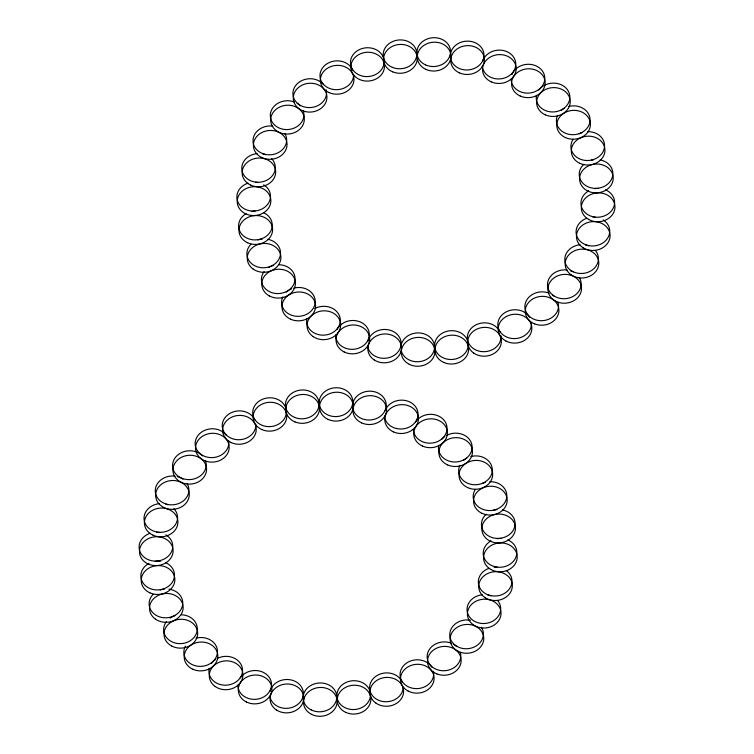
<?xml version="1.0" encoding="UTF-8"?>
<svg xmlns="http://www.w3.org/2000/svg" width="754" height="754" viewBox="0 0 754 754"><rect width="100%" height="100%" fill="white"/><g stroke="black" fill="none" stroke-linecap="round" stroke-linejoin="round"><path stroke-width="1.13" d="M279.121 264.739A16.842 14.411 -4.7 0 1 294.607 282.062A16.842 14.411 -4.7 0 1 271.61 292.571A16.842 14.411 -4.7 0 1 264.117 271.591M268.707 267.463A16.842 14.411 -4.7 0 1 273.674 265.37M319.159 402.787A16.842 14.411 -4.7 0 1 343.815 389.224A16.842 14.411 -4.7 0 1 345.275 413.984A16.842 14.411 -4.7 0 1 319.206 403.72M370.497 694.509A16.842 14.411 -4.7 0 1 345.841 708.081A16.842 14.411 -4.7 0 1 344.38 683.322A16.842 14.411 -4.7 0 1 370.45 693.576M489.846 481.712A16.842 14.411 -4.7 0 1 506.594 498.158A16.842 14.411 -4.7 0 1 484.37 509.855A16.842 14.411 -4.7 0 1 475.34 489.346M482.419 483.418A16.842 14.411 -4.7 0 1 485.501 482.334M482.635 61.404A16.842 14.411 -4.7 0 1 509.27 52.903A16.842 14.411 -4.7 0 1 506.999 77.031A16.842 14.411 -4.7 0 1 482.192 66.098M240.29 677.846A16.842 14.411 -4.7 0 1 267.802 675.593A16.842 14.411 -4.7 0 1 260.205 698.468A16.842 14.411 -4.7 0 1 237.896 685.075M168.924 589.138A16.842 14.411 -4.7 0 1 181.742 608.026A16.842 14.411 -4.7 0 1 157.482 616.046A16.842 14.411 -4.7 0 1 153.09 594.369M160.244 589.948A16.842 14.411 -4.7 0 1 164.532 589.053M544.369 85.362A16.842 14.411 -4.7 0 1 569.119 92.902A16.842 14.411 -4.7 0 1 554.077 111.903A16.842 14.411 -4.7 0 1 536.48 95.334M538.884 90.046A16.842 14.411 -4.7 0 1 543.455 85.89M165.927 534.859A16.842 14.411 -4.7 0 1 167.237 557.102A16.842 14.411 -4.7 0 1 141.488 554.426A16.842 14.411 -4.7 0 1 150.225 533.229M156.719 532.249A16.842 14.411 -4.7 0 1 159.98 532.588M468.234 345.407A16.842 14.411 -4.7 0 1 451.721 359.507A16.842 14.411 -4.7 0 1 434.653 346.661M434.596 345.718A16.842 14.411 -4.7 0 1 448.932 330.883A16.842 14.411 -4.7 0 1 467.603 340.761M195.993 638.195A16.842 14.411 -4.7 0 1 217.463 651.013A16.842 14.411 -4.7 0 1 197.294 666.159A16.842 14.411 -4.7 0 1 185.418 646.14M181.375 614.783A16.842 14.411 -4.7 0 1 196.851 632.106A16.842 14.411 -4.7 0 1 173.854 642.615A16.842 14.411 -4.7 0 1 166.361 621.635M170.055 618.091A16.842 14.411 -4.7 0 1 174.871 615.716M173.91 508.696A16.786 14.364 -4.7 0 1 168.472 530.543A16.786 14.364 -4.7 0 1 144.664 522.258A16.786 14.364 -4.7 0 1 159.396 503.644M165.889 504.134A16.786 14.364 -4.7 0 1 167.944 504.775M460.213 652.229A16.842 14.411 -4.7 0 1 444.332 670.74A16.842 14.411 -4.7 0 1 427.527 653.567A16.842 14.411 -4.7 0 1 451.401 643.228M453.314 644.133A16.842 14.411 -4.7 0 1 456.613 646.536M271.666 158.651A16.786 14.364 -4.7 0 1 266.228 180.498A16.786 14.364 -4.7 0 1 242.42 172.214A16.786 14.364 -4.7 0 1 257.152 153.599M262.59 153.854A16.786 14.364 -4.7 0 1 265.691 154.74M507.772 539.883A16.842 14.411 -4.7 0 1 513.389 561.325A16.842 14.411 -4.7 0 1 487.621 562.889A16.842 14.411 -4.7 0 1 490.958 540.901M497.075 538.724A16.842 14.411 -4.7 0 1 501.467 538.46M337.038 329.498A16.842 14.411 -4.7 0 1 364.578 324.625A16.842 14.411 -4.7 0 1 358.64 348.197A16.842 14.411 -4.7 0 1 335.643 335.03M367.792 341.411A16.842 14.411 -4.7 0 1 393.974 331.873A16.842 14.411 -4.7 0 1 393.004 356.039A16.842 14.411 -4.7 0 1 367.603 346.114M352.57 406.227A16.842 14.411 -4.7 0 1 376.896 392.523A16.842 14.411 -4.7 0 1 379.29 417.047A16.842 14.411 -4.7 0 1 352.749 408.103M511.938 74.674A16.842 14.411 -4.7 0 1 539.119 67.653A16.842 14.411 -4.7 0 1 535.029 91.649A16.842 14.411 -4.7 0 1 511.146 79.34M450.317 56.182A16.842 14.411 -4.7 0 1 474.982 42.62A16.842 14.411 -4.7 0 1 476.443 67.379A16.842 14.411 -4.7 0 1 450.374 57.116M286.35 412.523A16.842 14.411 -4.7 0 1 262.034 425.284A16.842 14.411 -4.7 0 1 258.763 401.364A16.842 14.411 -4.7 0 1 285.709 407.876M284.795 133.439A16.842 14.411 -4.7 0 1 274.126 154.231A16.842 14.411 -4.7 0 1 253.014 141.318A16.842 14.411 -4.7 0 1 272.825 126.116M400.883 347.311A16.842 14.411 -4.7 0 1 425.228 334.258A16.842 14.411 -4.7 0 1 428.178 358.395A16.842 14.411 -4.7 0 1 401.335 351.053M293.749 288.151A16.842 14.411 -4.7 0 1 315.191 300.658A16.842 14.411 -4.7 0 1 295.766 316.218A16.842 14.411 -4.7 0 1 282.731 296.972M286.284 292.156A16.842 14.411 -4.7 0 1 288.801 290.271M289.724 289.743A16.842 14.411 -4.7 0 1 291.675 288.829M603.247 219.942A16.842 14.411 -4.7 0 1 604.18 242.006A16.842 14.411 -4.7 0 1 578.638 239.527A16.842 14.411 -4.7 0 1 586.574 218.321M593.03 217.124A16.842 14.411 -4.7 0 1 595.226 217.218M303.297 110.81A16.842 14.411 -4.7 0 1 287.783 129.547A16.842 14.411 -4.7 0 1 270.629 112.638A16.842 14.411 -4.7 0 1 294.296 101.941M297.123 103.326A16.842 14.411 -4.7 0 1 300.29 105.871M500.929 335.662A16.842 14.411 -4.7 0 1 478.394 350.949A16.842 14.411 -4.7 0 1 472.258 327.33A16.842 14.411 -4.7 0 1 499.977 332.005M403.22 687.591A16.842 14.411 -4.7 0 1 379.281 700.541A16.842 14.411 -4.7 0 1 375.04 676.932A16.842 14.411 -4.7 0 1 402.221 682.05M255.879 424.691A16.842 14.411 -4.7 0 1 233.57 439.073A16.842 14.411 -4.7 0 1 225.964 416.528A16.842 14.411 -4.7 0 1 253.476 417.565M254.004 418.376A16.842 14.411 -4.7 0 1 254.89 420.091M433.541 671.72A16.842 14.411 -4.7 0 1 414.248 688.515A16.842 14.411 -4.7 0 1 401.835 668.101A16.842 14.411 -4.7 0 1 428.592 663.595M429.356 664.255A16.842 14.411 -4.7 0 1 431.863 667.29M217.095 658.581A16.842 14.411 -4.7 0 1 241.808 666.197A16.842 14.411 -4.7 0 1 226.69 685.16A16.842 14.411 -4.7 0 1 209.169 668.525M211.591 663.247A16.842 14.411 -4.7 0 1 215.286 659.684M587.602 131.667A16.842 14.411 -4.7 0 1 604.34 148.114A16.842 14.411 -4.7 0 1 582.116 159.81A16.842 14.411 -4.7 0 1 573.097 139.302M579.204 133.844A16.842 14.411 -4.7 0 1 582.201 132.591M502.343 509.911A16.842 14.411 -4.7 0 1 513.653 529.525A16.842 14.411 -4.7 0 1 488.875 536.169A16.842 14.411 -4.7 0 1 486.16 514.247M493.634 510.241A16.842 14.411 -4.7 0 1 496.877 509.657M481.457 627.281A16.842 14.411 -4.7 0 1 470.666 648.242A16.842 14.411 -4.7 0 1 449.742 634.793A16.842 14.411 -4.7 0 1 470.477 620.231M353.626 74.646A16.842 14.411 -4.7 0 1 330.299 88.718A16.842 14.411 -4.7 0 1 325.21 65.07A16.842 14.411 -4.7 0 1 352.636 70.047M270.036 691.456A16.842 14.411 -4.7 0 1 296.218 681.918A16.842 14.411 -4.7 0 1 295.248 706.083A16.842 14.411 -4.7 0 1 269.847 696.159M314.842 308.537A16.842 14.411 -4.7 0 1 339.564 316.152A16.842 14.411 -4.7 0 1 324.446 335.115A16.842 14.411 -4.7 0 1 306.916 318.48M263.674 184.815A16.842 14.411 -4.7 0 1 264.993 207.058A16.842 14.411 -4.7 0 1 239.244 204.381A16.842 14.411 -4.7 0 1 247.981 183.184M255.568 182.261A16.842 14.411 -4.7 0 1 257.736 182.543M263.57 212.694A16.842 14.411 -4.7 0 1 268.726 234.023A16.842 14.411 -4.7 0 1 243.203 235.682A16.842 14.411 -4.7 0 1 245.813 213.844M251.827 211.469A16.842 14.411 -4.7 0 1 255.116 211.073M470.835 456.566A16.842 14.411 -4.7 0 1 492.277 469.073A16.842 14.411 -4.7 0 1 472.852 484.634A16.842 14.411 -4.7 0 1 459.817 465.397M463.361 460.581A16.842 14.411 -4.7 0 1 466.801 458.159M165.814 562.729A16.842 14.411 -4.7 0 1 170.743 584.312A16.842 14.411 -4.7 0 1 144.966 585.274A16.842 14.411 -4.7 0 1 148.981 563.361M155.164 561.325A16.842 14.411 -4.7 0 1 160.649 561.268M605.528 189.838A16.842 14.411 -4.7 0 1 611.136 211.29A16.842 14.411 -4.7 0 1 585.377 212.845A16.842 14.411 -4.7 0 1 588.704 190.856M594.831 188.679A16.842 14.411 -4.7 0 1 598.12 188.387M187.039 483.484A16.842 14.411 -4.7 0 1 176.379 504.275A16.842 14.411 -4.7 0 1 155.267 491.363A16.842 14.411 -4.7 0 1 175.079 476.16M177.199 476.566A16.842 14.411 -4.7 0 1 182.958 479.176M568.582 106.521A16.842 14.411 -4.7 0 1 590.033 119.028A16.842 14.411 -4.7 0 1 570.599 134.589A16.842 14.411 -4.7 0 1 557.564 115.353M561.117 110.536A16.842 14.411 -4.7 0 1 564.558 108.114M600.099 159.876A16.842 14.411 -4.7 0 1 611.409 179.48A16.842 14.411 -4.7 0 1 586.621 186.125A16.842 14.411 -4.7 0 1 583.916 164.212M591.381 160.197A16.842 14.411 -4.7 0 1 593.539 159.744M531.419 322.618A16.842 14.411 -4.7 0 1 509.497 338.018A16.842 14.411 -4.7 0 1 501.806 315.125A16.842 14.411 -4.7 0 1 529.61 317.246M557.969 302.184A16.842 14.411 -4.7 0 1 542.079 320.695A16.842 14.411 -4.7 0 1 525.274 303.523A16.842 14.411 -4.7 0 1 549.157 293.183M552.814 295.191A16.842 14.411 -4.7 0 1 554.369 296.492M205.55 460.854A16.842 14.411 -4.7 0 1 187.473 479.563A16.842 14.411 -4.7 0 1 174.645 458.526A16.842 14.411 -4.7 0 1 202.534 455.916M267.755 239.263A16.842 14.411 -4.7 0 1 279.234 258.575A16.842 14.411 -4.7 0 1 254.918 265.851A16.842 14.411 -4.7 0 1 250.846 244.324M258 239.904A16.842 14.411 -4.7 0 1 262.288 239.009M228.622 440.704A16.842 14.411 -4.7 0 1 207.916 457.292A16.842 14.411 -4.7 0 1 198.443 434.926A16.842 14.411 -4.7 0 1 226.407 435.454M446.622 435.407A16.842 14.411 -4.7 0 1 471.363 442.947A16.842 14.411 -4.7 0 1 456.33 461.948A16.842 14.411 -4.7 0 1 438.734 445.378M441.759 439.299A16.842 14.411 -4.7 0 1 444.813 436.519M595.34 250.422A16.842 14.411 -4.7 0 1 588.808 271.949A16.842 14.411 -4.7 0 1 565.377 263.231A16.842 14.411 -4.7 0 1 580.052 244.739M585.509 244.946A16.842 14.411 -4.7 0 1 588.638 245.804M385.181 410.544A16.842 14.411 -4.7 0 1 412.08 403.324A16.842 14.411 -4.7 0 1 408.922 427.226A16.842 14.411 -4.7 0 1 384.436 416.142M418.102 419.007A16.842 14.411 -4.7 0 1 444.643 421.005A16.842 14.411 -4.7 0 1 434.869 442.513A16.842 14.411 -4.7 0 1 413.39 429.375M415.492 422.089A16.842 14.411 -4.7 0 1 417.367 419.714M506.339 570.571A16.842 14.411 -4.7 0 1 505.877 592.474A16.842 14.411 -4.7 0 1 480.694 589.308A16.842 14.411 -4.7 0 1 488.828 568.365M494.172 567.215A16.842 14.411 -4.7 0 1 497.47 567.262M497.593 600.467A16.842 14.411 -4.7 0 1 491.052 621.993A16.842 14.411 -4.7 0 1 467.621 613.275A16.842 14.411 -4.7 0 1 482.296 594.783M487.763 594.991A16.842 14.411 -4.7 0 1 490.882 595.849M579.204 277.236A16.842 14.411 -4.7 0 1 568.78 298.113A16.842 14.411 -4.7 0 1 547.508 285.38A16.842 14.411 -4.7 0 1 567.149 270.017M570.326 270.695A16.842 14.411 -4.7 0 1 573.285 271.892M326.18 89.735A16.842 14.411 -4.7 0 1 306.746 107.426A16.842 14.411 -4.7 0 1 295.568 85.673A16.842 14.411 -4.7 0 1 323.56 84.636M384.116 61.536A16.842 14.411 -4.7 0 1 359.781 75.24A16.842 14.411 -4.7 0 1 357.387 50.716A16.842 14.411 -4.7 0 1 383.927 59.66M311.148 709.863A16.842 14.411 -4.7 0 0 336.774 697.384A16.842 14.411 -4.7 0 0 311.93 684.868A16.842 14.411 -4.7 0 0 311.148 709.863M425.586 64.91A16.842 14.411 -4.7 0 0 450.562 51.489A16.842 14.411 -4.7 0 0 425.058 39.943A16.842 14.411 -4.7 0 0 425.586 64.91M294.578 417.386A16.842 14.411 -4.7 0 0 319.074 403.315A16.842 14.411 -4.7 0 0 293.146 392.466A16.842 14.411 -4.7 0 0 294.578 417.386M392.325 67.351A16.842 14.411 -4.7 0 0 416.83 53.27A16.842 14.411 -4.7 0 0 390.892 42.422A16.842 14.411 -4.7 0 0 392.325 67.351M269.395 295.945A16.842 14.411 -4.7 0 0 295.389 284.07A16.842 14.411 -4.7 0 0 270.969 270.959A16.842 14.411 -4.7 0 0 269.395 295.945M328.197 419.45A16.842 14.411 -4.7 0 0 353.183 406.029A16.842 14.411 -4.7 0 0 327.679 394.483A16.842 14.411 -4.7 0 0 328.197 419.45M345.888 712.436A16.842 14.411 -4.7 0 0 370.874 699.015A16.842 14.411 -4.7 0 0 345.37 687.469A16.842 14.411 -4.7 0 0 345.888 712.436M482.07 513.37A16.842 14.411 -4.7 0 0 507.188 500.147A16.842 14.411 -4.7 0 0 481.825 488.394A16.842 14.411 -4.7 0 0 482.07 513.37M491.184 81.828A16.842 14.411 -4.7 0 0 516.17 68.407A16.842 14.411 -4.7 0 0 490.666 56.861A16.842 14.411 -4.7 0 0 491.184 81.828M246.426 702.002A16.842 14.411 -4.7 0 0 271.921 689.335A16.842 14.411 -4.7 0 0 246.935 677.017A16.842 14.411 -4.7 0 0 246.426 702.002M155.456 619.147A16.842 14.411 -4.7 0 0 182.883 610.08A16.842 14.411 -4.7 0 0 160.611 594.454A16.842 14.411 -4.7 0 0 155.456 619.147M545.265 114.825A16.842 14.411 -4.7 0 0 570.25 101.404A16.842 14.411 -4.7 0 0 544.746 89.867A16.842 14.411 -4.7 0 0 545.265 114.825M148.133 563.973A16.842 14.411 -4.7 0 0 173.118 550.543A16.842 14.411 -4.7 0 0 147.614 539.006A16.842 14.411 -4.7 0 0 148.133 563.973M443.644 362.391A16.842 14.411 -4.7 0 0 468.62 348.97A16.842 14.411 -4.7 0 0 443.116 337.424A16.842 14.411 -4.7 0 0 443.644 362.391M192.854 669.25A16.842 14.411 -4.7 0 0 217.84 655.829A16.842 14.411 -4.7 0 0 192.336 644.284A16.842 14.411 -4.7 0 0 192.854 669.25M171.639 645.99A16.842 14.411 -4.7 0 0 197.642 634.114A16.842 14.411 -4.7 0 0 173.213 621.004A16.842 14.411 -4.7 0 0 171.639 645.99M153.034 535.189A16.786 14.364 -4.7 0 0 177.925 521.815A16.786 14.364 -4.7 0 0 152.515 510.307A16.786 14.364 -4.7 0 0 153.034 535.189M436.886 673.925A16.842 14.411 -4.7 0 0 461.128 659.514A16.842 14.411 -4.7 0 0 434.973 649.034A16.842 14.411 -4.7 0 0 436.886 673.925M250.78 185.145A16.786 14.364 -4.7 0 0 275.681 171.771A16.786 14.364 -4.7 0 0 250.262 160.263A16.786 14.364 -4.7 0 0 250.78 185.145M490.75 569.393A16.842 14.411 -4.7 0 0 517.159 558.224A16.842 14.411 -4.7 0 0 493.257 544.445A16.842 14.411 -4.7 0 0 490.75 569.393M344.173 351.967A16.842 14.411 -4.7 0 0 369.677 339.291A16.842 14.411 -4.7 0 0 344.682 326.972A16.842 14.411 -4.7 0 0 344.173 351.967M374.389 360.044A16.842 14.411 -4.7 0 0 401.345 349.931A16.842 14.411 -4.7 0 0 378.254 335.191A16.842 14.411 -4.7 0 0 374.389 360.044M311.525 714.358A16.842 14.411 -4.7 0 0 337.151 701.889A16.842 14.411 -4.7 0 0 312.297 689.373A16.842 14.411 -4.7 0 0 311.525 714.358M361.609 422.89A16.842 14.411 -4.7 0 0 386.595 409.469A16.842 14.411 -4.7 0 0 361.091 397.923A16.842 14.411 -4.7 0 0 361.609 422.89M520.185 96.003A16.842 14.411 -4.7 0 0 545.17 82.582A16.842 14.411 -4.7 0 0 519.666 71.036A16.842 14.411 -4.7 0 0 520.185 96.003M459.365 72.846A16.842 14.411 -4.7 0 0 484.351 59.425A16.842 14.411 -4.7 0 0 458.847 47.879A16.842 14.411 -4.7 0 0 459.365 72.846M261.751 429.507A16.842 14.411 -4.7 0 0 286.737 416.085A16.842 14.411 -4.7 0 0 261.233 404.54A16.842 14.411 -4.7 0 0 261.751 429.507M262.053 157.671A16.842 14.411 -4.7 0 0 287.038 144.25A16.842 14.411 -4.7 0 0 261.534 132.704A16.842 14.411 -4.7 0 0 262.053 157.671M409.271 364.314A16.842 14.411 -4.7 0 0 434.898 351.845A16.842 14.411 -4.7 0 0 410.053 339.328A16.842 14.411 -4.7 0 0 409.271 364.314M425.953 69.406A16.842 14.411 -4.7 0 0 450.939 55.984A16.842 14.411 -4.7 0 0 425.435 44.439A16.842 14.411 -4.7 0 0 425.953 69.406M290.61 319.206A16.842 14.411 -4.7 0 0 315.596 305.785A16.842 14.411 -4.7 0 0 290.092 294.239A16.842 14.411 -4.7 0 0 290.61 319.206M582.927 247.651A16.842 14.411 -4.7 0 0 609.939 237.67A16.842 14.411 -4.7 0 0 586.942 222.826A16.842 14.411 -4.7 0 0 582.927 247.651M279.338 132.44A16.842 14.411 -4.7 0 0 304.314 119.019A16.842 14.411 -4.7 0 0 278.81 107.473A16.842 14.411 -4.7 0 0 279.338 132.44M473.701 353.061A16.842 14.411 -4.7 0 0 501.099 343.928A16.842 14.411 -4.7 0 0 478.781 328.348A16.842 14.411 -4.7 0 0 473.701 353.061M375.944 703.105A16.842 14.411 -4.7 0 0 403.352 693.963A16.842 14.411 -4.7 0 0 381.024 678.393A16.842 14.411 -4.7 0 0 375.944 703.105M231.261 442.617A16.842 14.411 -4.7 0 0 256.247 429.186A16.842 14.411 -4.7 0 0 230.743 417.65A16.842 14.411 -4.7 0 0 231.261 442.617M408.14 691.041A16.842 14.411 -4.7 0 0 434.068 679.043A16.842 14.411 -4.7 0 0 409.563 666.055A16.842 14.411 -4.7 0 0 408.14 691.041M215.173 686.498A16.842 14.411 -4.7 0 0 242.637 677.526A16.842 14.411 -4.7 0 0 220.451 661.814A16.842 14.411 -4.7 0 0 215.173 686.498M579.817 163.326A16.842 14.411 -4.7 0 0 604.944 150.103A16.842 14.411 -4.7 0 0 579.572 138.35A16.842 14.411 -4.7 0 0 579.817 163.326M490.496 541.297A16.842 14.411 -4.7 0 0 515.472 527.875A16.842 14.411 -4.7 0 0 489.968 516.33A16.842 14.411 -4.7 0 0 490.496 541.297M457.98 651.249A16.842 14.411 -4.7 0 0 483.757 639.015A16.842 14.411 -4.7 0 0 459.082 626.263A16.842 14.411 -4.7 0 0 457.98 651.249M329.017 92.572A16.842 14.411 -4.7 0 0 354.003 79.142A16.842 14.411 -4.7 0 0 328.499 67.606A16.842 14.411 -4.7 0 0 329.017 92.572M276.643 710.089A16.842 14.411 -4.7 0 0 303.598 699.976A16.842 14.411 -4.7 0 0 280.497 685.235A16.842 14.411 -4.7 0 0 276.643 710.089M312.919 336.454A16.842 14.411 -4.7 0 0 340.393 327.481A16.842 14.411 -4.7 0 0 318.207 311.77A16.842 14.411 -4.7 0 0 312.919 336.454M245.889 213.929A16.842 14.411 -4.7 0 0 270.865 200.498A16.842 14.411 -4.7 0 0 245.361 188.962A16.842 14.411 -4.7 0 0 245.889 213.929M247.632 242.779A16.842 14.411 -4.7 0 0 272.609 229.357A16.842 14.411 -4.7 0 0 247.105 217.812A16.842 14.411 -4.7 0 0 247.632 242.779M467.687 487.621A16.842 14.411 -4.7 0 0 492.673 474.2A16.842 14.411 -4.7 0 0 467.169 462.654A16.842 14.411 -4.7 0 0 467.687 487.621M149.876 592.823A16.842 14.411 -4.7 0 0 174.862 579.402A16.842 14.411 -4.7 0 0 149.358 567.856A16.842 14.411 -4.7 0 0 149.876 592.823M588.506 219.348A16.842 14.411 -4.7 0 0 614.915 208.179A16.842 14.411 -4.7 0 0 591.004 194.409A16.842 14.411 -4.7 0 0 588.506 219.348M164.297 507.715A16.842 14.411 -4.7 0 0 189.282 494.294A16.842 14.411 -4.7 0 0 163.778 482.749A16.842 14.411 -4.7 0 0 164.297 507.715M294.946 421.891A16.842 14.411 -4.7 0 0 319.451 407.81A16.842 14.411 -4.7 0 0 293.513 396.972A16.842 14.411 -4.7 0 0 294.946 421.891M565.443 137.586A16.842 14.411 -4.7 0 0 590.429 124.156A16.842 14.411 -4.7 0 0 564.925 112.619A16.842 14.411 -4.7 0 0 565.443 137.586M588.243 191.252A16.842 14.411 -4.7 0 0 613.228 177.831A16.842 14.411 -4.7 0 0 587.724 166.285A16.842 14.411 -4.7 0 0 588.243 191.252M505.896 340.997A16.842 14.411 -4.7 0 0 531.824 329.008A16.842 14.411 -4.7 0 0 507.319 316.011A16.842 14.411 -4.7 0 0 505.896 340.997M534.633 323.881A16.842 14.411 -4.7 0 0 558.874 309.47A16.842 14.411 -4.7 0 0 532.729 298.989A16.842 14.411 -4.7 0 0 534.633 323.881M181.582 482.485A16.842 14.411 -4.7 0 0 206.568 469.063A16.842 14.411 -4.7 0 0 181.064 457.518A16.842 14.411 -4.7 0 0 181.582 482.485M253.212 269.112A16.842 14.411 -4.7 0 0 280.639 260.036A16.842 14.411 -4.7 0 0 258.368 244.409A16.842 14.411 -4.7 0 0 253.212 269.112M204.193 460.506A16.842 14.411 -4.7 0 0 229.178 447.075A16.842 14.411 -4.7 0 0 203.674 435.539A16.842 14.411 -4.7 0 0 204.193 460.506M447.508 464.869A16.842 14.411 -4.7 0 0 472.494 451.448A16.842 14.411 -4.7 0 0 446.99 439.902A16.842 14.411 -4.7 0 0 447.508 464.869M571.23 274.899A16.842 14.411 -4.7 0 0 598.572 265.625A16.842 14.411 -4.7 0 0 576.131 250.168A16.842 14.411 -4.7 0 0 571.23 274.899M393.428 431.872A16.842 14.411 -4.7 0 0 418.413 418.451A16.842 14.411 -4.7 0 0 392.909 406.906A16.842 14.411 -4.7 0 0 393.428 431.872M422.438 446.048A16.842 14.411 -4.7 0 0 447.414 432.626A16.842 14.411 -4.7 0 0 421.91 421.081A16.842 14.411 -4.7 0 0 422.438 446.048M485.171 597.696A16.842 14.411 -4.7 0 0 512.192 587.715A16.842 14.411 -4.7 0 0 489.195 572.87A16.842 14.411 -4.7 0 0 485.171 597.696M392.693 71.847A16.842 14.411 -4.7 0 0 417.198 57.766A16.842 14.411 -4.7 0 0 391.269 46.927A16.842 14.411 -4.7 0 0 392.693 71.847M473.474 624.943A16.842 14.411 -4.7 0 0 500.816 615.669A16.842 14.411 -4.7 0 0 478.385 600.212A16.842 14.411 -4.7 0 0 473.474 624.943M555.736 301.204A16.842 14.411 -4.7 0 0 581.513 288.971A16.842 14.411 -4.7 0 0 556.829 276.218A16.842 14.411 -4.7 0 0 555.736 301.204M301.949 110.461A16.842 14.411 -4.7 0 0 326.934 97.03A16.842 14.411 -4.7 0 0 301.43 85.494A16.842 14.411 -4.7 0 0 301.949 110.461M359.498 79.462A16.842 14.411 -4.7 0 0 384.483 66.041A16.842 14.411 -4.7 0 0 358.979 54.495A16.842 14.411 -4.7 0 0 359.498 79.462"/></g></svg>
